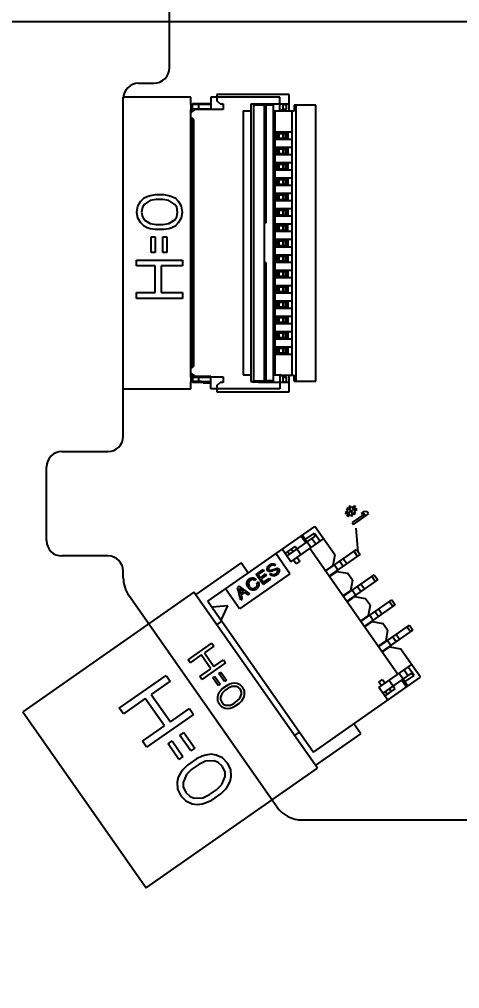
# Model space of a CAD drawing. Header units: millimetres. Extents: x 0 to 594, y 0 to 420.
# Drawn here: x 136.5 to 150.83, y 193.61 to 225.19 of the extents above; entities that cross this region are included whole.
import ezdxf

# ---------------------------------------------------------------- set-up
doc = ezdxf.new("R2010")
doc.units = ezdxf.units.MM
doc.header["$LTSCALE"] = 32.67
doc.layers.get('0').update_dxf_attribs({"linetype": 'CONTINUOUS'})
doc.styles.get("Standard").update_dxf_attribs({"font": 'txt', "width": 0.8})
doc.dimstyles.new('DIMSTYLE_1', dxfattribs={"dimtxt": 2.5, "dimasz": 3, "dimexe": 1.5, "dimexo": 1.2, "dimtad": 1, "dimdsep": 46, "dimtxsty": 'STANDARD', "dimblk": '_FILLED', "dimblk1": '_FILLED', "dimblk2": '_FILLED', "dimcen": 0.09, "dimazin": 2, "dimtp": 0.01, "dimtm": 0.01, "dimtfac": 1, "dimtofl": 0, "dimtmove": 0, "dimatfit": 3, "dimldrblk": '_FILLED', "dimfxl": 1, "dimtolj": 1, "dimarcsym": 0})

# ---------------------------------------------------------------- blocks, each defined once
blk = doc.blocks.new('_FILLED')
at = {"color": 0, "linetype": 'BYBLOCK'}
blk.add_solid([(0, 0), (-1, 0.167), (-1, -0.167)], dxfattribs=at)
blk = doc.blocks.new('*D5')
at = {"color": 7, "linetype": 'CONTINUOUS'}
for p, q in [((255.285, 223.809), (255.285, 182.196)), ((120.285, 192.909), (120.285, 182.196)), ((120.285, 183.696), (187.785, 183.696)), ((255.285, 183.696), (187.785, 183.696))]:
    blk.add_line(p, q, dxfattribs=at)
at = {"color": 7, "linetype": 'CONTINUOUS', "xscale": 3, "yscale": 3, "zscale": 3, "rotation": 180}
blk.add_blockref('_FILLED', (120.285, 183.696), dxfattribs=at)
at = {"color": 7, "linetype": 'CONTINUOUS', "xscale": 3, "yscale": 3, "zscale": 3}
blk.add_blockref('_FILLED', (255.285, 183.696), dxfattribs=at)
at = {"color": 7, "linetype": 'CONTINUOUS', "insert": (186.968, 186.821), "char_height": 2.5, "width": 6, "attachment_point": 2, "line_spacing_factor": 0.9}
blk.add_mtext('135', dxfattribs=at)
blk = doc.blocks.new('*D6')
at = {"color": 7, "linetype": 'CONTINUOUS'}
for p, q in [((255.285, 223.809), (255.285, 175.774)), ((119.285, 219.309), (119.285, 175.774)), ((119.285, 177.274), (187.285, 177.274)), ((255.285, 177.274), (187.285, 177.274))]:
    blk.add_line(p, q, dxfattribs=at)
at = {"color": 7, "linetype": 'CONTINUOUS', "xscale": 3, "yscale": 3, "zscale": 3, "rotation": 180}
blk.add_blockref('_FILLED', (119.285, 177.274), dxfattribs=at)
at = {"color": 7, "linetype": 'CONTINUOUS', "xscale": 3, "yscale": 3, "zscale": 3}
blk.add_blockref('_FILLED', (255.285, 177.274), dxfattribs=at)
at = {"color": 7, "linetype": 'CONTINUOUS', "insert": (187.301, 180.399), "char_height": 2.5, "width": 6, "attachment_point": 2, "line_spacing_factor": 0.9}
blk.add_mtext('136', dxfattribs=at)
blk = doc.blocks.new('*D8')
at = {"color": 7, "linetype": 'CONTINUOUS'}
for p, q in [((95.308, 225.109), (95.308, 230.109)), ((95.308, 230.109), (95.308, 222.809)), ((253.985, 225.109), (93.808, 225.109)), ((95.308, 209.895), (95.308, 222.809)), ((118.085, 220.509), (93.808, 220.509)), ((95.308, 220.509), (95.308, 209.895))]:
    blk.add_line(p, q, dxfattribs=at)
at = {"color": 7, "linetype": 'CONTINUOUS', "xscale": 3, "yscale": 3, "zscale": 3}
for p, rotation in [((95.308, 225.109), 270), ((95.308, 220.509), 90)]:
    blk.add_blockref('_FILLED', p, dxfattribs=dict(at, rotation=rotation))
at = {"color": 7, "linetype": 'CONTINUOUS', "insert": (92.183, 215.895), "char_height": 2.5, "width": 6, "attachment_point": 3, "rotation": 90, "line_spacing_factor": 0.9}
blk.add_mtext('4.6', dxfattribs=at)
blk = doc.blocks.new('*D9')
at = {"color": 7, "linetype": 'CONTINUOUS'}
for p, q in [((253.985, 225.109), (90.133, 225.109)), ((91.633, 225.109), (91.633, 209.609)), ((91.633, 194.109), (91.633, 209.609)), ((119.085, 194.109), (90.133, 194.109))]:
    blk.add_line(p, q, dxfattribs=at)
at = {"color": 7, "linetype": 'CONTINUOUS', "xscale": 3, "yscale": 3, "zscale": 3}
for p, rotation in [((91.633, 225.109), 90), ((91.633, 194.109), 270)]:
    blk.add_blockref('_FILLED', p, dxfattribs=dict(at, rotation=rotation))
at = {"color": 7, "linetype": 'CONTINUOUS', "insert": (88.508, 206.701), "char_height": 2.5, "width": 4, "attachment_point": 2, "rotation": 90, "line_spacing_factor": 0.9}
blk.add_mtext('31', dxfattribs=at)

msp = doc.modelspace()

# ---------------------------------------------------------------- linework, layer by layer
at = {"color": 7, "linetype": 'CONTINUOUS'}
for p, q in [((141.385, 223.609), (141.385, 225.459)), ((140.385, 223.109), (140.885, 223.109)), ((139.885, 213.159), (139.885, 222.659)), ((142.085, 222.659), (139.885, 222.659)), ((142.085, 222.419), (142.085, 222.659)), ((142.735, 222.659), (142.735, 222.264)), ((144.985, 222.659), (142.735, 222.659)), ((142.935, 222.739), (142.935, 222.534)), ((145.285, 222.739), (142.935, 222.739)), ((144.985, 222.209), (144.985, 222.659)), ((145.285, 222.204), (145.285, 222.739)), ((142.085, 222.419), (142.085, 222.269)), ((142.135, 222.419), (142.085, 222.419)), ((142.135, 222.279), (142.135, 222.444)), ((142.135, 222.444), (142.735, 222.444)), ((142.135, 222.429), (142.735, 222.429)), ((142.235, 222.429), (142.235, 222.444)), ((142.235, 222.424), (142.735, 222.424)), ((142.25, 222.279), (142.259, 222.284)), ((142.486, 222.449), (142.486, 222.444)), ((142.486, 222.449), (142.735, 222.449)), ((143.035, 222.434), (142.935, 222.534)), ((143.035, 222.434), (143.135, 222.434)), ((143.135, 222.434), (143.135, 222.254)), ((144.036, 222.429), (144.036, 213.389)), ((144.466, 222.429), (144.036, 222.429)), ((144.085, 222.429), (144.085, 222.439)), ((144.085, 222.439), (144.76, 222.439)), ((144.135, 213.409), (144.135, 222.409)), ((144.135, 222.409), (144.485, 222.409)), ((144.399, 222.429), (144.399, 222.409)), ((144.485, 213.409), (144.485, 222.409)), ((144.535, 218.559), (144.535, 222.439)), ((144.716, 222.429), (144.535, 222.429)), ((144.535, 222.409), (144.76, 222.409)), ((144.685, 222.439), (144.685, 222.429)), ((144.716, 222.409), (144.716, 222.429)), ((144.76, 222.439), (144.76, 213.379)), ((144.76, 222.434), (145.285, 222.434)), ((145.085, 222.259), (145.085, 222.434)), ((145.135, 222.424), (145.085, 222.424)), ((145.085, 222.419), (145.195, 222.419)), ((145.135, 222.419), (145.135, 222.434)), ((145.195, 222.269), (145.195, 222.419)), ((145.448, 222.394), (145.448, 222.204)), ((146.147, 222.394), (145.448, 222.394)), ((145.497, 222.394), (145.497, 213.404)), ((146.147, 213.404), (146.147, 222.394)), ((142.085, 222.179), (142.185, 222.279)), ((142.175, 222.269), (142.085, 222.269)), ((142.085, 222.164), (142.235, 222.264)), ((142.085, 222.154), (142.085, 222.254)), ((142.085, 222.154), (142.185, 222.254)), ((142.085, 222.184), (142.097, 222.191)), ((142.085, 213.644), (142.085, 222.154)), ((142.185, 221.924), (142.085, 222.004)), ((142.135, 222.279), (142.735, 222.279)), ((143.135, 222.254), (142.185, 222.254)), ((142.735, 222.264), (142.235, 222.264)), ((143.785, 222.209), (143.785, 213.609)), ((143.785, 222.209), (144.036, 222.209)), ((144.76, 222.209), (144.985, 222.209)), ((145.448, 222.204), (144.76, 222.204)), ((144.949, 222.209), (144.949, 222.204)), ((144.985, 222.209), (145.085, 222.259)), ((145.085, 222.269), (145.195, 222.269)), ((145.135, 222.204), (145.135, 222.269)), ((145.378, 213.594), (145.378, 222.204)), ((142.135, 221.929), (142.085, 221.964)), ((142.135, 221.929), (142.135, 213.869)), ((142.185, 213.894), (142.185, 221.924)), ((142.085, 221.504), (142.135, 221.504)), ((144.76, 221.524), (145.378, 221.524)), ((144.898, 221.484), (144.76, 221.484)), ((144.906, 221.474), (144.83, 221.474)), ((144.906, 221.474), (144.906, 221.324)), ((144.948, 221.524), (144.948, 221.274)), ((145.238, 221.484), (144.949, 221.484)), ((144.949, 221.474), (145.238, 221.474)), ((145.095, 221.524), (145.035, 221.494)), ((145.035, 221.494), (145.035, 221.484)), ((145.225, 221.524), (145.185, 221.484)), ((145.238, 221.524), (145.238, 221.274)), ((142.135, 221.314), (142.085, 221.314)), ((144.76, 221.334), (144.83, 221.334)), ((144.76, 221.324), (144.906, 221.324)), ((145.378, 221.274), (144.76, 221.274)), ((144.76, 221.024), (145.378, 221.024)), ((144.948, 221.024), (144.948, 220.774)), ((144.949, 221.324), (145.238, 221.324)), ((145.035, 221.324), (145.135, 221.274)), ((145.095, 221.024), (145.035, 220.994)), ((145.185, 221.314), (145.055, 221.314)), ((145.135, 221.324), (145.135, 221.314)), ((145.185, 221.314), (145.225, 221.274)), ((145.225, 221.024), (145.185, 220.984)), ((145.238, 221.024), (145.238, 220.774)), ((142.085, 221.004), (142.135, 221.004)), ((142.135, 220.814), (142.085, 220.814)), ((144.898, 220.984), (144.76, 220.984)), ((144.76, 220.834), (144.83, 220.834)), ((144.76, 220.824), (144.906, 220.824)), ((145.378, 220.774), (144.76, 220.774)), ((144.906, 220.974), (144.83, 220.974)), ((144.906, 220.974), (144.906, 220.824)), ((145.238, 220.984), (144.948, 220.984)), ((144.949, 220.974), (145.238, 220.974)), ((144.949, 220.824), (145.238, 220.824)), ((145.035, 220.994), (145.035, 220.984)), ((145.035, 220.824), (145.135, 220.774)), ((145.185, 220.814), (145.055, 220.814)), ((145.135, 220.824), (145.135, 220.814)), ((145.185, 220.814), (145.225, 220.774)), ((142.085, 220.504), (142.135, 220.504)), ((144.76, 220.524), (145.378, 220.524)), ((144.898, 220.484), (144.76, 220.484)), ((144.906, 220.474), (144.83, 220.474)), ((144.906, 220.474), (144.906, 220.324)), ((144.948, 220.524), (144.948, 220.274)), ((145.238, 220.484), (144.948, 220.484)), ((144.949, 220.474), (145.238, 220.474)), ((145.095, 220.524), (145.035, 220.494)), ((145.035, 220.494), (145.035, 220.484)), ((145.225, 220.524), (145.185, 220.484)), ((145.238, 220.524), (145.238, 220.274)), ((142.135, 220.314), (142.085, 220.314)), ((144.76, 220.334), (144.83, 220.334)), ((144.76, 220.324), (144.906, 220.324)), ((145.378, 220.274), (144.76, 220.274)), ((144.949, 220.324), (145.238, 220.324)), ((145.035, 220.324), (145.135, 220.274)), ((145.185, 220.314), (145.055, 220.314)), ((145.135, 220.324), (145.135, 220.314)), ((145.185, 220.314), (145.225, 220.274)), ((142.085, 220.004), (142.135, 220.004)), ((142.135, 219.814), (142.085, 219.814)), ((144.76, 220.024), (145.378, 220.024)), ((144.898, 219.984), (144.76, 219.984)), ((144.76, 219.834), (144.83, 219.834)), ((144.76, 219.824), (144.906, 219.824)), ((145.378, 219.774), (144.76, 219.774)), ((144.906, 219.974), (144.83, 219.974)), ((144.906, 219.974), (144.906, 219.824)), ((144.948, 220.024), (144.948, 219.774)), ((145.238, 219.984), (144.948, 219.984)), ((144.949, 219.974), (145.238, 219.974)), ((144.949, 219.824), (145.238, 219.824)), ((145.095, 220.024), (145.035, 219.994)), ((145.035, 219.994), (145.035, 219.984)), ((145.035, 219.824), (145.135, 219.774)), ((145.185, 219.814), (145.055, 219.814)), ((145.135, 219.824), (145.135, 219.814)), ((145.225, 220.024), (145.185, 219.984)), ((145.185, 219.814), (145.225, 219.774)), ((145.238, 220.024), (145.238, 219.774)), ((140.762, 219.443), (140.666, 219.412)), ((140.921, 219.475), (140.762, 219.443)), ((141.208, 219.475), (140.921, 219.475)), ((141.368, 219.443), (141.208, 219.475)), ((141.464, 219.412), (141.368, 219.443)), ((142.085, 219.504), (142.135, 219.504)), ((144.76, 219.524), (145.378, 219.524)), ((144.898, 219.484), (144.76, 219.484)), ((144.906, 219.474), (144.83, 219.474)), ((144.906, 219.474), (144.906, 219.324)), ((144.948, 219.524), (144.948, 219.274)), ((145.238, 219.484), (144.948, 219.484)), ((144.949, 219.474), (145.238, 219.474)), ((145.095, 219.524), (145.035, 219.494)), ((145.035, 219.494), (145.035, 219.484)), ((145.225, 219.524), (145.185, 219.484)), ((145.238, 219.524), (145.238, 219.274)), ((140.442, 219.256), (140.347, 219.1)), ((140.538, 219.35), (140.442, 219.256)), ((140.57, 219.162), (140.506, 219.068)), ((140.666, 219.412), (140.538, 219.35)), ((140.762, 219.287), (140.57, 219.162)), ((140.953, 219.318), (140.762, 219.287)), ((141.176, 219.318), (140.953, 219.318)), ((141.368, 219.287), (141.176, 219.318)), ((141.559, 219.162), (141.368, 219.287)), ((141.591, 219.35), (141.464, 219.412)), ((141.623, 219.068), (141.559, 219.162)), ((141.687, 219.256), (141.591, 219.35)), ((141.783, 219.1), (141.687, 219.256)), ((142.135, 219.314), (142.085, 219.314)), ((144.76, 219.334), (144.83, 219.334)), ((144.76, 219.324), (144.906, 219.324)), ((145.378, 219.274), (144.76, 219.274)), ((144.949, 219.324), (145.238, 219.324)), ((145.035, 219.324), (145.135, 219.274)), ((145.185, 219.314), (145.055, 219.314)), ((145.135, 219.324), (145.135, 219.314)), ((145.185, 219.314), (145.225, 219.274)), ((140.347, 219.1), (140.315, 218.912)), ((140.315, 218.912), (140.347, 218.725)), ((140.506, 219.068), (140.474, 218.912)), ((140.474, 218.912), (140.506, 218.756)), ((141.655, 218.912), (141.623, 219.068)), ((141.623, 218.756), (141.655, 218.912)), ((141.815, 218.912), (141.783, 219.1)), ((141.783, 218.725), (141.815, 218.912)), ((142.085, 219.004), (142.135, 219.004)), ((142.135, 218.814), (142.085, 218.814)), ((144.76, 219.024), (145.378, 219.024)), ((144.898, 218.984), (144.76, 218.984)), ((144.76, 218.834), (144.83, 218.834)), ((144.76, 218.824), (144.906, 218.824)), ((144.906, 218.974), (144.83, 218.974)), ((144.906, 218.974), (144.906, 218.824)), ((144.948, 219.024), (144.948, 218.774)), ((145.238, 218.984), (144.948, 218.984)), ((144.949, 218.974), (145.238, 218.974)), ((144.949, 218.824), (145.238, 218.824)), ((145.095, 219.024), (145.035, 218.994)), ((145.035, 218.994), (145.035, 218.984)), ((145.035, 218.824), (145.135, 218.774)), ((145.185, 218.814), (145.055, 218.814)), ((145.135, 218.824), (145.135, 218.814)), ((145.225, 219.024), (145.185, 218.984)), ((145.185, 218.814), (145.225, 218.774)), ((145.238, 219.024), (145.238, 218.774)), ((140.347, 218.725), (140.442, 218.568)), ((140.442, 218.568), (140.538, 218.475)), ((140.506, 218.756), (140.57, 218.662)), ((140.57, 218.662), (140.762, 218.537)), ((140.762, 218.537), (140.953, 218.506)), ((140.953, 218.506), (141.176, 218.506)), ((141.176, 218.506), (141.368, 218.537)), ((141.368, 218.537), (141.559, 218.662)), ((141.559, 218.662), (141.623, 218.756)), ((141.591, 218.475), (141.687, 218.568)), ((141.687, 218.568), (141.783, 218.725)), ((142.085, 218.504), (142.135, 218.504)), ((144.535, 218.559), (144.485, 218.559)), ((145.378, 218.774), (144.76, 218.774)), ((144.76, 218.524), (145.378, 218.524)), ((144.948, 218.524), (144.948, 218.274)), ((145.095, 218.524), (145.035, 218.494)), ((145.035, 218.494), (145.035, 218.484)), ((145.225, 218.524), (145.185, 218.484)), ((145.238, 218.274), (145.238, 218.524)), ((140.538, 218.475), (140.666, 218.412)), ((140.666, 218.412), (140.762, 218.381)), ((140.762, 218.381), (140.921, 218.35)), ((140.921, 218.35), (141.208, 218.35)), ((141.208, 218.35), (141.368, 218.381)), ((141.368, 218.381), (141.464, 218.412)), ((141.464, 218.412), (141.591, 218.475)), ((142.135, 218.314), (142.085, 218.314)), ((144.898, 218.484), (144.76, 218.484)), ((144.76, 218.334), (144.83, 218.334)), ((144.76, 218.324), (144.906, 218.324)), ((145.378, 218.274), (144.76, 218.274)), ((144.906, 218.474), (144.83, 218.474)), ((144.906, 218.324), (144.906, 218.474)), ((145.238, 218.484), (144.949, 218.484)), ((144.949, 218.474), (145.238, 218.474)), ((144.949, 218.324), (145.238, 218.324)), ((145.035, 218.324), (145.135, 218.274)), ((145.185, 218.314), (145.055, 218.314)), ((145.135, 218.324), (145.135, 218.314)), ((145.185, 218.314), (145.225, 218.274)), ((140.793, 217.6), (140.793, 218.1)), ((140.793, 218.1), (140.921, 218.1)), ((140.921, 218.1), (140.921, 217.6)), ((141.176, 217.6), (141.176, 218.1)), ((141.176, 218.1), (141.304, 218.1)), ((141.304, 218.1), (141.304, 217.6)), ((142.085, 218.004), (142.135, 218.004)), ((144.76, 218.024), (145.378, 218.024)), ((144.898, 217.984), (144.76, 217.984)), ((144.906, 217.974), (144.83, 217.974)), ((144.906, 217.974), (144.906, 217.824)), ((144.948, 218.024), (144.948, 217.774)), ((145.238, 217.984), (144.949, 217.984)), ((144.949, 217.974), (145.238, 217.974)), ((145.095, 218.024), (145.035, 217.994)), ((145.035, 217.994), (145.035, 217.984)), ((145.225, 218.024), (145.185, 217.984)), ((145.238, 218.024), (145.238, 217.774)), ((140.921, 217.6), (140.793, 217.6)), ((141.304, 217.6), (141.176, 217.6)), ((142.135, 217.814), (142.085, 217.814)), ((144.76, 217.834), (144.83, 217.834)), ((144.76, 217.824), (144.906, 217.824)), ((145.378, 217.774), (144.76, 217.774)), ((144.949, 217.824), (145.238, 217.824)), ((145.035, 217.824), (145.135, 217.774)), ((145.185, 217.814), (145.055, 217.814)), ((145.135, 217.824), (145.135, 217.814)), ((145.185, 217.814), (145.225, 217.774)), ((140.315, 217.162), (140.315, 217.35)), ((140.315, 217.35), (141.815, 217.35)), ((141.815, 217.35), (141.815, 217.162)), ((142.085, 217.504), (142.135, 217.504)), ((142.135, 217.314), (142.085, 217.314)), ((144.535, 217.259), (144.485, 217.259)), ((144.535, 213.379), (144.535, 217.259)), ((144.76, 217.524), (145.378, 217.524)), ((144.898, 217.484), (144.76, 217.484)), ((144.76, 217.334), (144.83, 217.334)), ((144.76, 217.324), (144.906, 217.324)), ((145.378, 217.274), (144.76, 217.274)), ((144.906, 217.474), (144.83, 217.474)), ((144.906, 217.474), (144.906, 217.324)), ((144.948, 217.524), (144.948, 217.274)), ((145.238, 217.484), (144.948, 217.484)), ((144.949, 217.474), (145.238, 217.474)), ((144.949, 217.324), (145.238, 217.324)), ((145.095, 217.524), (145.035, 217.494)), ((145.035, 217.494), (145.035, 217.484)), ((145.035, 217.324), (145.135, 217.274)), ((145.185, 217.314), (145.055, 217.314)), ((145.135, 217.324), (145.135, 217.314)), ((145.225, 217.524), (145.185, 217.484)), ((145.185, 217.314), (145.225, 217.274)), ((145.238, 217.524), (145.238, 217.274)), ((140.921, 217.162), (140.315, 217.162)), ((140.921, 216.287), (140.921, 217.162)), ((141.113, 217.162), (141.113, 216.287)), ((141.815, 217.162), (141.113, 217.162)), ((142.085, 217.004), (142.135, 217.004)), ((144.76, 217.024), (145.378, 217.024)), ((144.898, 216.984), (144.76, 216.984)), ((144.906, 216.974), (144.83, 216.974)), ((144.906, 216.974), (144.906, 216.824)), ((144.948, 217.024), (144.948, 216.774)), ((145.238, 216.984), (144.948, 216.984)), ((144.949, 216.974), (145.238, 216.974)), ((145.095, 217.024), (145.035, 216.994)), ((145.035, 216.994), (145.035, 216.984)), ((145.225, 217.024), (145.185, 216.984)), ((145.238, 217.024), (145.238, 216.774)), ((142.135, 216.814), (142.085, 216.814)), ((144.76, 216.834), (144.83, 216.834)), ((144.76, 216.824), (144.906, 216.824)), ((145.378, 216.774), (144.76, 216.774)), ((144.949, 216.824), (145.238, 216.824)), ((145.035, 216.824), (145.135, 216.774)), ((145.185, 216.814), (145.055, 216.814)), ((145.135, 216.824), (145.135, 216.814)), ((145.185, 216.814), (145.225, 216.774)), ((140.315, 216.1), (140.315, 216.287)), ((140.315, 216.287), (140.921, 216.287)), ((141.113, 216.287), (141.815, 216.287)), ((141.815, 216.287), (141.815, 216.1)), ((142.085, 216.504), (142.135, 216.504)), ((142.135, 216.314), (142.085, 216.314)), ((144.76, 216.524), (145.378, 216.524)), ((144.898, 216.484), (144.76, 216.484)), ((144.76, 216.334), (144.83, 216.334)), ((144.76, 216.324), (144.906, 216.324)), ((144.906, 216.474), (144.83, 216.474)), ((144.906, 216.474), (144.906, 216.324)), ((144.948, 216.524), (144.948, 216.274)), ((145.238, 216.484), (144.949, 216.484)), ((144.949, 216.474), (145.238, 216.474)), ((144.949, 216.324), (145.238, 216.324)), ((145.095, 216.524), (145.035, 216.494)), ((145.035, 216.494), (145.035, 216.484)), ((145.035, 216.324), (145.135, 216.274)), ((145.185, 216.314), (145.055, 216.314)), ((145.135, 216.324), (145.135, 216.314)), ((145.225, 216.524), (145.185, 216.484)), ((145.185, 216.314), (145.225, 216.274)), ((145.238, 216.524), (145.238, 216.274)), ((141.815, 216.1), (140.315, 216.1)), ((142.085, 216.004), (142.135, 216.004)), ((145.378, 216.274), (144.76, 216.274)), ((144.76, 216.024), (145.378, 216.024)), ((144.898, 215.984), (144.76, 215.984)), ((144.906, 215.974), (144.83, 215.974)), ((144.906, 215.974), (144.906, 215.824)), ((144.948, 216.024), (144.948, 215.774)), ((145.238, 215.984), (144.949, 215.984)), ((144.949, 215.974), (145.238, 215.974)), ((145.095, 216.024), (145.035, 215.994)), ((145.035, 215.994), (145.035, 215.984)), ((145.225, 216.024), (145.185, 215.984)), ((145.238, 216.024), (145.238, 215.774)), ((142.135, 215.814), (142.085, 215.814)), ((144.76, 215.834), (144.83, 215.834)), ((144.76, 215.824), (144.906, 215.824)), ((145.378, 215.774), (144.76, 215.774)), ((144.949, 215.824), (145.238, 215.824)), ((145.035, 215.824), (145.135, 215.774)), ((145.185, 215.814), (145.055, 215.814)), ((145.135, 215.824), (145.135, 215.814)), ((145.185, 215.814), (145.225, 215.774)), ((142.085, 215.504), (142.135, 215.504)), ((144.76, 215.524), (145.378, 215.524)), ((144.898, 215.484), (144.76, 215.484)), ((144.906, 215.474), (144.83, 215.474)), ((144.906, 215.474), (144.906, 215.324)), ((144.948, 215.524), (144.948, 215.274)), ((145.238, 215.484), (144.949, 215.484)), ((144.949, 215.474), (145.238, 215.474)), ((145.095, 215.524), (145.035, 215.494)), ((145.035, 215.494), (145.035, 215.484)), ((145.225, 215.524), (145.185, 215.484)), ((145.238, 215.524), (145.238, 215.274)), ((142.135, 215.314), (142.085, 215.314)), ((144.76, 215.334), (144.83, 215.334)), ((144.76, 215.324), (144.906, 215.324)), ((145.378, 215.274), (144.76, 215.274)), ((144.76, 215.024), (145.378, 215.024)), ((144.948, 215.024), (144.948, 214.774)), ((144.949, 215.324), (145.238, 215.324)), ((145.035, 215.324), (145.135, 215.274)), ((145.095, 215.024), (145.035, 214.994)), ((145.185, 215.314), (145.055, 215.314)), ((145.135, 215.324), (145.135, 215.314)), ((145.185, 215.314), (145.225, 215.274)), ((145.225, 215.024), (145.185, 214.984)), ((145.238, 215.024), (145.238, 214.774)), ((142.085, 215.004), (142.135, 215.004)), ((142.135, 214.814), (142.085, 214.814)), ((144.898, 214.984), (144.76, 214.984)), ((144.76, 214.834), (144.83, 214.834)), ((144.76, 214.824), (144.906, 214.824)), ((145.378, 214.774), (144.76, 214.774)), ((144.906, 214.974), (144.83, 214.974)), ((144.906, 214.974), (144.906, 214.824)), ((145.238, 214.984), (144.949, 214.984)), ((144.949, 214.974), (145.238, 214.974)), ((144.949, 214.824), (145.238, 214.824)), ((145.035, 214.994), (145.035, 214.984)), ((145.035, 214.824), (145.135, 214.774)), ((145.185, 214.814), (145.055, 214.814)), ((145.135, 214.824), (145.135, 214.814)), ((145.185, 214.814), (145.225, 214.774)), ((142.085, 214.504), (142.135, 214.504)), ((144.76, 214.524), (145.378, 214.524)), ((144.898, 214.484), (144.76, 214.484)), ((144.906, 214.474), (144.83, 214.474)), ((144.906, 214.474), (144.906, 214.324)), ((144.948, 214.524), (144.948, 214.274)), ((145.238, 214.484), (144.949, 214.484)), ((144.949, 214.474), (145.238, 214.474)), ((145.095, 214.524), (145.035, 214.494)), ((145.035, 214.494), (145.035, 214.484)), ((145.225, 214.524), (145.185, 214.484)), ((145.238, 214.524), (145.238, 214.274)), ((142.135, 214.314), (142.085, 214.314)), ((144.76, 214.334), (144.83, 214.334)), ((144.76, 214.324), (144.906, 214.324)), ((145.378, 214.274), (144.76, 214.274)), ((144.949, 214.324), (145.238, 214.324)), ((145.035, 214.324), (145.135, 214.274)), ((145.185, 214.314), (145.055, 214.314)), ((145.135, 214.324), (145.135, 214.314)), ((145.185, 214.314), (145.225, 214.274)), ((142.085, 213.814), (142.185, 213.894)), ((142.085, 213.834), (142.135, 213.869)), ((142.235, 213.554), (142.085, 213.654)), ((142.085, 213.529), (142.085, 213.644)), ((142.185, 213.544), (142.085, 213.644)), ((142.185, 213.539), (142.085, 213.639)), ((142.097, 213.627), (142.085, 213.634)), ((142.085, 213.529), (142.085, 213.379)), ((142.135, 213.529), (142.085, 213.529)), ((142.135, 213.539), (142.135, 213.389)), ((142.135, 213.539), (142.735, 213.539)), ((142.17, 213.544), (142.165, 213.539)), ((142.18, 213.544), (142.17, 213.544)), ((142.185, 213.545), (143.135, 213.545)), ((142.735, 213.554), (142.235, 213.554)), ((142.259, 213.534), (142.25, 213.539)), ((142.735, 213.159), (142.735, 213.554)), ((143.135, 213.544), (143.135, 213.364)), ((143.785, 213.609), (144.036, 213.609)), ((144.76, 213.609), (144.985, 213.609)), ((144.985, 213.609), (144.985, 213.159)), ((145.085, 213.559), (144.985, 213.609)), ((145.015, 213.594), (145.448, 213.594)), ((145.085, 213.364), (145.085, 213.559)), ((145.135, 213.544), (145.085, 213.544)), ((145.085, 213.529), (145.195, 213.529)), ((145.135, 213.594), (145.135, 213.529)), ((145.195, 213.379), (145.195, 213.529)), ((145.285, 213.059), (145.285, 213.594)), ((145.448, 213.404), (145.448, 213.594)), ((139.885, 211.609), (139.885, 213.159)), ((139.885, 213.159), (142.085, 213.159)), ((142.085, 213.159), (142.085, 213.379)), ((142.294, 213.379), (142.085, 213.379)), ((142.426, 213.389), (142.135, 213.389)), ((142.135, 213.374), (142.135, 213.379)), ((142.135, 213.374), (142.735, 213.374)), ((142.235, 213.394), (142.735, 213.394)), ((142.235, 213.374), (142.235, 213.379)), ((142.36, 213.379), (142.735, 213.379)), ((142.486, 213.349), (142.486, 213.374)), ((142.486, 213.349), (142.735, 213.349)), ((144.985, 213.159), (142.735, 213.159)), ((142.935, 213.264), (143.035, 213.364)), ((142.935, 213.264), (142.935, 213.059)), ((143.135, 213.364), (143.035, 213.364)), ((144.036, 213.389), (144.399, 213.389)), ((144.085, 213.379), (144.085, 213.389)), ((144.085, 213.379), (144.76, 213.379)), ((144.135, 213.409), (144.485, 213.409)), ((144.285, 213.364), (144.285, 213.379)), ((145.285, 213.364), (144.285, 213.364)), ((144.399, 213.409), (144.399, 213.389)), ((144.76, 213.409), (144.535, 213.409)), ((144.535, 213.389), (144.716, 213.389)), ((144.685, 213.389), (144.685, 213.379)), ((144.716, 213.389), (144.716, 213.409)), ((145.085, 213.379), (145.195, 213.379)), ((145.135, 213.379), (145.135, 213.364)), ((145.448, 213.404), (146.147, 213.404)), ((142.935, 213.059), (145.285, 213.059)), ((137.885, 211.109), (139.385, 211.109)), ((137.385, 208.209), (137.385, 210.609)), ((142.636, 206.236), (146.118, 208.674)), ((145.805, 208.248), (146.103, 208.456)), ((146.103, 208.456), (146.292, 208.186)), ((146.122, 208.348), (146.103, 208.456)), ((146.769, 207.744), (146.118, 208.674)), ((145.207, 207.707), (146.122, 208.348)), ((145.339, 207.519), (146.404, 208.265)), ((145.822, 208.137), (145.667, 208.359)), ((145.995, 207.978), (145.708, 208.387)), ((146.027, 208.281), (146.159, 208.092)), ((145.307, 207.13), (144.848, 207.785)), ((145.339, 207.519), (145.053, 207.928)), ((145.15, 207.789), (145.478, 208.019)), ((145.289, 207.765), (145.232, 207.847)), ((145.355, 207.933), (145.412, 207.851)), ((145.667, 207.748), (145.478, 208.019)), ((148.822, 203.853), (145.954, 207.949)), ((146.47, 207.212), (147.478, 207.917)), ((147.478, 207.917), (147.592, 207.754)), ((139.385, 207.709), (137.885, 207.709)), ((144.683, 207.438), (144.717, 207.45)), ((144.717, 207.45), (144.743, 207.457)), ((144.743, 207.457), (144.782, 207.453)), ((144.782, 207.453), (144.809, 207.441)), ((145.507, 207.453), (145.421, 207.576)), ((145.63, 207.539), (145.507, 207.453)), ((145.544, 207.662), (145.63, 207.539)), ((146.585, 207.048), (147.592, 207.754)), ((146.769, 207.744), (146.707, 207.396)), ((147.043, 207.369), (146.929, 207.533)), ((147.158, 207.45), (147.043, 207.613)), ((139.885, 206.993), (139.885, 207.209)), ((145.307, 207.13), (143.668, 205.983)), ((144.205, 207.11), (144.438, 207.273)), ((144.467, 207.232), (144.278, 207.101)), ((144.438, 207.273), (144.467, 207.232)), ((144.567, 207.272), (144.569, 207.304)), ((144.568, 207.254), (144.567, 207.272)), ((144.572, 207.239), (144.568, 207.254)), ((144.569, 207.304), (144.58, 207.342)), ((144.578, 207.231), (144.572, 207.239)), ((144.596, 207.213), (144.578, 207.231)), ((144.58, 207.342), (144.59, 207.361)), ((144.59, 207.361), (144.609, 207.387)), ((144.623, 207.201), (144.596, 207.213)), ((144.609, 207.387), (144.631, 207.408)), ((144.616, 207.307), (144.611, 207.279)), ((144.611, 207.279), (144.619, 207.259)), ((144.623, 207.323), (144.616, 207.307)), ((144.619, 207.259), (144.625, 207.251)), ((144.642, 207.349), (144.623, 207.323)), ((144.677, 207.203), (144.623, 207.201)), ((144.625, 207.251), (144.644, 207.241)), ((144.631, 207.408), (144.655, 207.425)), ((144.663, 207.37), (144.642, 207.349)), ((144.644, 207.241), (144.684, 207.244)), ((144.651, 207.117), (144.692, 207.146)), ((144.655, 207.425), (144.683, 207.438)), ((144.684, 207.384), (144.663, 207.37)), ((144.729, 207.215), (144.677, 207.203)), ((144.711, 207.398), (144.684, 207.384)), ((144.684, 207.244), (144.803, 207.284)), ((144.692, 207.146), (144.716, 207.12)), ((144.742, 207.407), (144.711, 207.398)), ((144.783, 207.234), (144.729, 207.215)), ((144.774, 207.405), (144.742, 207.407)), ((144.796, 207.39), (144.774, 207.405)), ((144.856, 207.261), (144.783, 207.234)), ((144.837, 207.418), (144.796, 207.39)), ((144.803, 207.284), (144.863, 207.303)), ((144.809, 207.441), (144.837, 207.418)), ((144.836, 207.124), (144.856, 207.139)), ((144.882, 207.267), (144.856, 207.261)), ((144.856, 207.139), (144.886, 207.166)), ((144.863, 207.303), (144.89, 207.309)), ((144.896, 207.264), (144.882, 207.267)), ((144.886, 207.166), (144.905, 207.191)), ((144.89, 207.309), (144.908, 207.309)), ((144.912, 207.251), (144.896, 207.264)), ((144.905, 207.191), (144.915, 207.211)), ((144.932, 207.143), (144.905, 207.112)), ((144.908, 207.309), (144.924, 207.303)), ((144.916, 207.236), (144.912, 207.251)), ((144.915, 207.211), (144.916, 207.236)), ((144.924, 207.303), (144.943, 207.285)), ((144.952, 207.176), (144.932, 207.143)), ((144.943, 207.285), (144.956, 207.257)), ((144.961, 207.206), (144.952, 207.176)), ((144.956, 207.257), (144.962, 207.231)), ((144.962, 207.231), (144.961, 207.206)), ((146.707, 207.396), (146.461, 207.224)), ((146.839, 207.208), (146.593, 207.036)), ((146.871, 207.249), (146.757, 207.413)), ((146.839, 207.208), (147.187, 207.146)), ((147.342, 206.925), (147.187, 207.146)), ((143.908, 206.81), (143.91, 206.842)), ((143.91, 206.842), (143.92, 206.88)), ((143.92, 206.88), (143.931, 206.9)), ((143.931, 206.9), (143.954, 206.928)), ((143.954, 206.928), (143.975, 206.949)), ((143.96, 206.841), (143.956, 206.82)), ((143.956, 206.82), (143.958, 206.791)), ((143.966, 206.858), (143.96, 206.841)), ((143.985, 206.883), (143.966, 206.858)), ((144, 206.967), (143.975, 206.949)), ((144.007, 206.904), (143.985, 206.883)), ((144, 206.967), (144.027, 206.98)), ((144.007, 206.904), (144.032, 206.921)), ((144.027, 206.98), (144.062, 206.992)), ((144.059, 206.935), (144.032, 206.921)), ((144.089, 206.944), (144.059, 206.935)), ((144.062, 206.992), (144.095, 206.996)), ((144.114, 206.943), (144.089, 206.944)), ((144.095, 206.996), (144.127, 206.994)), ((144.138, 206.935), (144.114, 206.943)), ((144.127, 206.994), (144.17, 206.976)), ((144.17, 206.915), (144.138, 206.935)), ((144.17, 206.976), (144.206, 206.952)), ((144.206, 206.952), (144.17, 206.915)), ((144.434, 206.782), (144.205, 207.11)), ((144.277, 206.867), (144.232, 206.836)), ((144.247, 206.797), (144.232, 206.836)), ((144.277, 206.867), (144.293, 206.818)), ((144.278, 207.101), (144.347, 207.002)), ((144.293, 206.818), (144.298, 206.785)), ((144.347, 207.002), (144.519, 207.123)), ((144.548, 207.082), (144.376, 206.961)), ((144.376, 206.961), (144.451, 206.855)), ((144.672, 206.949), (144.434, 206.782)), ((144.451, 206.855), (144.643, 206.99)), ((144.519, 207.123), (144.548, 207.082)), ((144.643, 206.99), (144.672, 206.949)), ((144.675, 207.092), (144.651, 207.117)), ((144.708, 207.071), (144.675, 207.092)), ((144.748, 207.057), (144.708, 207.071)), ((144.716, 207.12), (144.739, 207.105)), ((144.739, 207.105), (144.767, 207.101)), ((144.78, 207.055), (144.748, 207.057)), ((144.767, 207.101), (144.789, 207.104)), ((144.806, 207.061), (144.78, 207.055)), ((144.789, 207.104), (144.808, 207.111)), ((144.845, 207.076), (144.806, 207.061)), ((144.808, 207.111), (144.836, 207.124)), ((144.868, 207.086), (144.845, 207.076)), ((144.905, 207.112), (144.868, 207.086)), ((147.044, 206.393), (148.051, 207.098)), ((147.158, 206.229), (148.166, 206.934)), ((147.342, 206.925), (147.281, 206.577)), ((148.051, 207.098), (148.166, 206.934)), ((142.185, 206.531), (136.615, 202.631)), ((146.201, 200.797), (142.185, 206.531)), ((143.668, 205.983), (143.21, 206.638)), ((143.648, 206.72), (143.599, 206.685)), ((143.709, 206.275), (143.599, 206.685)), ((143.648, 206.72), (143.996, 206.475)), ((143.663, 206.645), (143.706, 206.48)), ((143.808, 206.552), (143.663, 206.645)), ((143.706, 206.48), (143.808, 206.552)), ((143.722, 206.43), (143.845, 206.516)), ((143.951, 206.444), (143.845, 206.516)), ((143.909, 206.774), (143.908, 206.81)), ((143.922, 206.729), (143.909, 206.774)), ((143.938, 206.697), (143.922, 206.729)), ((143.938, 206.697), (143.955, 206.673)), ((143.98, 206.647), (143.955, 206.673)), ((143.958, 206.791), (143.967, 206.76)), ((143.967, 206.76), (143.983, 206.729)), ((144.018, 206.619), (143.98, 206.647)), ((144, 206.704), (143.983, 206.729)), ((144, 206.704), (144.025, 206.679)), ((144.051, 206.606), (144.018, 206.619)), ((144.025, 206.679), (144.05, 206.66)), ((144.05, 206.66), (144.077, 206.648)), ((144.082, 206.597), (144.051, 206.606)), ((144.077, 206.648), (144.097, 206.644)), ((144.121, 206.593), (144.082, 206.597)), ((144.097, 206.644), (144.116, 206.645)), ((144.116, 206.645), (144.146, 206.654)), ((144.143, 206.597), (144.121, 206.593)), ((144.177, 206.609), (144.143, 206.597)), ((144.146, 206.654), (144.173, 206.667)), ((144.198, 206.684), (144.173, 206.667)), ((144.205, 206.622), (144.177, 206.609)), ((144.198, 206.684), (144.22, 206.705)), ((144.205, 206.622), (144.229, 206.639)), ((144.22, 206.705), (144.238, 206.731)), ((144.251, 206.66), (144.229, 206.639)), ((144.238, 206.731), (144.245, 206.747)), ((144.245, 206.747), (144.249, 206.768)), ((144.249, 206.768), (144.247, 206.797)), ((144.274, 206.688), (144.251, 206.66)), ((144.285, 206.708), (144.274, 206.688)), ((144.295, 206.746), (144.285, 206.708)), ((144.298, 206.785), (144.295, 206.746)), ((147.035, 206.405), (147.281, 206.577)), ((147.445, 206.43), (147.33, 206.593)), ((147.617, 206.55), (147.502, 206.714)), ((147.732, 206.63), (147.617, 206.794)), ((144.887, 199.535), (140.066, 206.42)), ((142.636, 206.236), (146.078, 201.322)), ((143.709, 206.275), (143.754, 206.306)), ((143.722, 206.43), (143.754, 206.306)), ((143.951, 206.444), (143.996, 206.475)), ((147.413, 206.389), (147.167, 206.217)), ((147.413, 206.389), (147.761, 206.327)), ((147.617, 205.574), (148.625, 206.279)), ((147.916, 206.106), (147.761, 206.327)), ((148.625, 206.279), (148.739, 206.115)), ((143.292, 206.085), (142.774, 206.04)), ((143.072, 205.614), (143.292, 206.085)), ((147.732, 205.41), (148.739, 206.115)), ((147.916, 206.106), (147.854, 205.758)), ((148.191, 205.731), (148.076, 205.895)), ((148.305, 205.811), (148.191, 205.975)), ((147.609, 205.586), (147.854, 205.758)), ((147.986, 205.569), (147.74, 205.397)), ((148.019, 205.61), (147.904, 205.774)), ((147.986, 205.569), (148.334, 205.508)), ((148.191, 204.754), (149.198, 205.46)), ((148.305, 204.591), (149.313, 205.296)), ((148.489, 205.287), (148.334, 205.508)), ((148.489, 205.287), (148.428, 204.939)), ((149.198, 205.46), (149.313, 205.296)), ((148.428, 204.939), (148.182, 204.767)), ((148.592, 204.791), (148.477, 204.955)), ((148.764, 204.912), (148.649, 205.076)), ((148.879, 204.992), (148.764, 205.156)), ((141.997, 204.328), (142.767, 204.867)), ((142.834, 204.771), (142.523, 204.553)), ((142.767, 204.867), (142.834, 204.771)), ((148.314, 204.578), (148.56, 204.75)), ((148.56, 204.75), (148.908, 204.689)), ((149.559, 203.759), (148.908, 204.689)), ((142.064, 204.232), (141.997, 204.328)), ((142.424, 204.484), (142.064, 204.232)), ((142.739, 204.035), (142.424, 204.484)), ((142.523, 204.553), (142.837, 204.104)), ((142.837, 204.104), (143.148, 204.322)), ((143.148, 204.322), (143.216, 204.225)), ((142.378, 203.782), (142.739, 204.035)), ((143.216, 204.225), (142.446, 203.686)), ((148.207, 203.423), (149.272, 204.169)), ((149.026, 203.997), (149.158, 203.808)), ((149.349, 203.82), (149.16, 204.09)), ((139.756, 202.752), (141.279, 203.819)), ((141.279, 203.819), (141.413, 203.628)), ((142.446, 203.686), (142.378, 203.782)), ((142.798, 203.741), (142.863, 203.787)), ((142.978, 203.485), (142.798, 203.741)), ((142.863, 203.787), (143.043, 203.531)), ((142.994, 203.879), (143.06, 203.925)), ((143.174, 203.622), (142.994, 203.879)), ((143.06, 203.925), (143.24, 203.668)), ((143.24, 203.668), (143.174, 203.622)), ((146.078, 201.322), (149.559, 203.759)), ((148.203, 203.603), (148.326, 203.689)), ((148.326, 203.689), (148.412, 203.567)), ((148.339, 203.235), (149.254, 203.875)), ((149.149, 203.472), (148.863, 203.882)), ((148.954, 203.665), (149.108, 203.444)), ((149.052, 203.612), (149.349, 203.82)), ((149.349, 203.82), (149.254, 203.875)), ((141.413, 203.628), (140.797, 203.197)), ((143.043, 203.531), (142.978, 203.485)), ((143.117, 203.391), (143.046, 203.317)), ((143.264, 203.494), (143.117, 203.391)), ((143.304, 203.402), (143.189, 203.322)), ((143.357, 203.535), (143.264, 203.494)), ((143.413, 203.455), (143.304, 203.402)), ((143.418, 203.554), (143.357, 203.535)), ((143.557, 203.46), (143.413, 203.455)), ((143.506, 203.568), (143.418, 203.554)), ((143.588, 203.554), (143.506, 203.568)), ((143.623, 203.435), (143.557, 203.46)), ((143.694, 203.508), (143.588, 203.554)), ((143.696, 203.366), (143.623, 203.435)), ((143.777, 203.423), (143.694, 203.508)), ((143.735, 203.274), (143.696, 203.366)), ((143.828, 203.316), (143.777, 203.423)), ((148.289, 203.48), (148.203, 203.603)), ((148.494, 203.014), (148.207, 203.423)), ((148.724, 203.382), (148.397, 203.153)), ((148.724, 203.382), (148.535, 203.653)), ((148.544, 203.378), (148.601, 203.296)), ((140.602, 203.061), (139.889, 202.561)), ((141.225, 202.172), (140.602, 203.061)), ((140.797, 203.197), (141.419, 202.308)), ((142.965, 203.189), (142.949, 203.106)), ((142.949, 203.106), (142.956, 202.992)), ((143.008, 203.267), (142.965, 203.189)), ((143.046, 203.317), (143.008, 203.267)), ((143.102, 203.237), (143.049, 203.104)), ((143.049, 203.104), (143.05, 203.033)), ((143.05, 203.033), (143.089, 202.941)), ((143.189, 203.322), (143.102, 203.237)), ((143.596, 202.985), (143.683, 203.07)), ((143.683, 203.07), (143.736, 203.203)), ((143.736, 203.203), (143.735, 203.274)), ((143.739, 202.99), (143.777, 203.04)), ((143.777, 203.04), (143.82, 203.118)), ((143.82, 203.118), (143.835, 203.201)), ((143.835, 203.201), (143.828, 203.316)), ((148.478, 203.21), (148.421, 203.292)), ((139.889, 202.561), (139.756, 202.752)), ((141.419, 202.308), (142.035, 202.739)), ((142.035, 202.739), (142.168, 202.549)), ((142.956, 202.992), (143.007, 202.884)), ((143.007, 202.884), (143.091, 202.799)), ((143.089, 202.941), (143.162, 202.873)), ((143.091, 202.799), (143.197, 202.754)), ((143.162, 202.873), (143.228, 202.848)), ((143.197, 202.754), (143.279, 202.74)), ((143.228, 202.848), (143.372, 202.852)), ((143.279, 202.74), (143.367, 202.754)), ((143.367, 202.754), (143.428, 202.772)), ((143.372, 202.852), (143.481, 202.905)), ((143.428, 202.772), (143.521, 202.813)), ((143.481, 202.905), (143.596, 202.985)), ((143.521, 202.813), (143.668, 202.917)), ((143.668, 202.917), (143.739, 202.99)), ((136.615, 202.631), (140.63, 196.897)), ((142.168, 202.549), (140.645, 201.482)), ((140.511, 201.673), (141.225, 202.172)), ((141.73, 201.864), (141.86, 201.955)), ((142.086, 201.356), (141.73, 201.864)), ((141.86, 201.955), (142.216, 201.447)), ((140.645, 201.482), (140.511, 201.673)), ((141.341, 201.591), (141.471, 201.682)), ((141.697, 201.084), (141.341, 201.591)), ((141.471, 201.682), (141.826, 201.174)), ((142.216, 201.447), (142.086, 201.356)), ((141.826, 201.174), (141.697, 201.084)), ((142.448, 201.184), (142.264, 201.102)), ((142.567, 201.22), (142.448, 201.184)), ((142.742, 201.247), (142.567, 201.22)), ((142.905, 201.22), (142.742, 201.247)), ((143.114, 201.13), (142.905, 201.22)), ((143.28, 200.962), (143.114, 201.13)), ((141.972, 200.898), (141.832, 200.752)), ((142.264, 201.102), (141.972, 200.898)), ((142.342, 200.921), (142.115, 200.762)), ((142.559, 201.025), (142.342, 200.921)), ((142.842, 201.034), (142.559, 201.025)), ((142.974, 200.984), (142.842, 201.034)), ((143.118, 200.848), (142.974, 200.984)), ((143.196, 200.667), (143.118, 200.848)), ((143.381, 200.749), (143.28, 200.962)), ((140.63, 196.897), (146.201, 200.797)), ((141.672, 200.498), (141.641, 200.335)), ((141.757, 200.653), (141.672, 200.498)), ((141.832, 200.752), (141.757, 200.653)), ((141.943, 200.594), (141.838, 200.331)), ((142.115, 200.762), (141.943, 200.594)), ((143.093, 200.263), (143.198, 200.526)), ((143.198, 200.526), (143.196, 200.667)), ((143.364, 200.359), (143.394, 200.522)), ((143.394, 200.522), (143.381, 200.749)), ((141.641, 200.335), (141.655, 200.108)), ((141.838, 200.331), (141.839, 200.19)), ((141.839, 200.19), (141.918, 200.009)), ((142.92, 200.095), (143.093, 200.263)), ((143.204, 200.105), (143.279, 200.204)), ((143.279, 200.204), (143.364, 200.359)), ((141.655, 200.108), (141.756, 199.895)), ((141.756, 199.895), (141.922, 199.727)), ((141.918, 200.009), (142.062, 199.873)), ((142.062, 199.873), (142.193, 199.823)), ((142.477, 199.832), (142.693, 199.936)), ((142.693, 199.936), (142.92, 200.095)), ((142.772, 199.755), (143.064, 199.959)), ((143.064, 199.959), (143.204, 200.105)), ((141.922, 199.727), (142.13, 199.637)), ((142.13, 199.637), (142.294, 199.61)), ((142.193, 199.823), (142.477, 199.832)), ((142.294, 199.61), (142.468, 199.637)), ((142.468, 199.637), (142.588, 199.673)), ((142.588, 199.673), (142.772, 199.755)), ((145.706, 199.109), (152.335, 199.109))]:
    msp.add_line(p, q, dxfattribs=at)
at = {"color": 9, "linetype": 'CONTINUOUS'}
for p, q in [((142.335, 222.444), (142.335, 222.429)), ((142.335, 222.424), (142.335, 222.279)), ((142.565, 222.449), (142.565, 222.444)), ((145.091, 222.269), (145.091, 222.419)), ((145.119, 222.419), (145.119, 222.424)), ((144.818, 222.204), (144.818, 221.524)), ((144.79, 221.484), (144.79, 221.334)), ((144.818, 221.524), (144.818, 221.484)), ((144.83, 221.484), (144.83, 221.334)), ((144.848, 221.484), (144.848, 221.524)), ((144.868, 221.324), (144.868, 221.474)), ((144.959, 221.484), (144.959, 221.474)), ((145.088, 221.324), (145.088, 221.474)), ((145.114, 221.324), (145.114, 221.474)), ((145.175, 221.474), (145.175, 221.324)), ((145.228, 221.324), (145.228, 221.474)), ((144.779, 221.334), (144.779, 221.324)), ((144.818, 221.324), (144.818, 221.274)), ((144.818, 221.274), (144.818, 221.024)), ((144.818, 221.024), (144.818, 220.984)), ((144.848, 221.274), (144.848, 221.324)), ((144.848, 220.984), (144.848, 221.024)), ((144.779, 220.834), (144.779, 220.824)), ((144.79, 220.984), (144.79, 220.834)), ((144.818, 220.824), (144.818, 220.774)), ((144.818, 220.774), (144.818, 220.524)), ((144.83, 220.984), (144.83, 220.834)), ((144.848, 220.774), (144.848, 220.824)), ((144.868, 220.824), (144.868, 220.974)), ((144.959, 220.984), (144.959, 220.974)), ((145.088, 220.824), (145.088, 220.974)), ((145.114, 220.824), (145.114, 220.974)), ((145.175, 220.974), (145.175, 220.824)), ((145.228, 220.824), (145.228, 220.974)), ((144.79, 220.484), (144.79, 220.334)), ((144.818, 220.524), (144.818, 220.484)), ((144.83, 220.484), (144.83, 220.334)), ((144.848, 220.484), (144.848, 220.524)), ((144.868, 220.324), (144.868, 220.474)), ((144.959, 220.484), (144.959, 220.474)), ((145.088, 220.324), (145.088, 220.474)), ((145.114, 220.324), (145.114, 220.474)), ((145.175, 220.474), (145.175, 220.324)), ((145.228, 220.324), (145.228, 220.474)), ((144.779, 220.334), (144.779, 220.324)), ((144.818, 220.324), (144.818, 220.274)), ((144.818, 220.274), (144.818, 220.024)), ((144.848, 220.274), (144.848, 220.324)), ((144.779, 219.834), (144.779, 219.824)), ((144.79, 219.984), (144.79, 219.834)), ((144.818, 220.024), (144.818, 219.984)), ((144.818, 219.824), (144.818, 219.774)), ((144.818, 219.774), (144.818, 219.524)), ((144.83, 219.984), (144.83, 219.834)), ((144.848, 219.984), (144.848, 220.024)), ((144.848, 219.774), (144.848, 219.824)), ((144.868, 219.824), (144.868, 219.974)), ((144.959, 219.984), (144.959, 219.974)), ((145.088, 219.824), (145.088, 219.974)), ((145.114, 219.824), (145.114, 219.974)), ((145.175, 219.974), (145.175, 219.824)), ((145.228, 219.824), (145.228, 219.974)), ((144.79, 219.484), (144.79, 219.334)), ((144.818, 219.524), (144.818, 219.484)), ((144.83, 219.484), (144.83, 219.334)), ((144.848, 219.484), (144.848, 219.524)), ((144.868, 219.324), (144.868, 219.474)), ((144.959, 219.484), (144.959, 219.474)), ((145.088, 219.324), (145.088, 219.474)), ((145.114, 219.324), (145.114, 219.474)), ((145.175, 219.474), (145.175, 219.324)), ((145.228, 219.324), (145.228, 219.474)), ((144.779, 219.334), (144.779, 219.324)), ((144.818, 219.324), (144.818, 219.274)), ((144.818, 219.274), (144.818, 219.024)), ((144.848, 219.274), (144.848, 219.324)), ((144.779, 218.834), (144.779, 218.824)), ((144.79, 218.984), (144.79, 218.834)), ((144.818, 219.024), (144.818, 218.984)), ((144.818, 218.824), (144.818, 218.774)), ((144.83, 218.984), (144.83, 218.834)), ((144.848, 218.984), (144.848, 219.024)), ((144.848, 218.774), (144.848, 218.824)), ((144.868, 218.824), (144.868, 218.974)), ((144.959, 218.984), (144.959, 218.974)), ((145.088, 218.824), (145.088, 218.974)), ((145.114, 218.824), (145.114, 218.974)), ((145.175, 218.974), (145.175, 218.824)), ((145.228, 218.824), (145.228, 218.974)), ((144.818, 218.774), (144.818, 218.524)), ((144.818, 218.524), (144.818, 218.484)), ((144.848, 218.484), (144.848, 218.524)), ((144.779, 218.334), (144.779, 218.324)), ((144.79, 218.484), (144.79, 218.334)), ((144.818, 218.324), (144.818, 218.274)), ((144.818, 218.274), (144.818, 218.024)), ((144.83, 218.484), (144.83, 218.334)), ((144.848, 218.274), (144.848, 218.324)), ((144.868, 218.324), (144.868, 218.474)), ((144.959, 218.484), (144.959, 218.474)), ((145.088, 218.324), (145.088, 218.474)), ((145.114, 218.324), (145.114, 218.474)), ((145.175, 218.474), (145.175, 218.324)), ((145.228, 218.324), (145.228, 218.474)), ((144.79, 217.984), (144.79, 217.834)), ((144.818, 218.024), (144.818, 217.984)), ((144.83, 217.984), (144.83, 217.834)), ((144.848, 217.984), (144.848, 218.024)), ((144.868, 217.824), (144.868, 217.974)), ((144.959, 217.984), (144.959, 217.974)), ((145.088, 217.824), (145.088, 217.974)), ((145.114, 217.824), (145.114, 217.974)), ((145.175, 217.974), (145.175, 217.824)), ((145.228, 217.824), (145.228, 217.974)), ((144.779, 217.834), (144.779, 217.824)), ((144.818, 217.824), (144.818, 217.774)), ((144.818, 217.774), (144.818, 217.524)), ((144.848, 217.774), (144.848, 217.824)), ((144.779, 217.334), (144.779, 217.324)), ((144.79, 217.484), (144.79, 217.334)), ((144.818, 217.524), (144.818, 217.484)), ((144.818, 217.324), (144.818, 217.274)), ((144.818, 217.274), (144.818, 217.024)), ((144.83, 217.484), (144.83, 217.334)), ((144.848, 217.484), (144.848, 217.524)), ((144.848, 217.274), (144.848, 217.324)), ((144.868, 217.324), (144.868, 217.474)), ((144.959, 217.484), (144.959, 217.474)), ((145.088, 217.324), (145.088, 217.474)), ((145.114, 217.324), (145.114, 217.474)), ((145.175, 217.474), (145.175, 217.324)), ((145.228, 217.324), (145.228, 217.474)), ((144.79, 216.984), (144.79, 216.834)), ((144.818, 217.024), (144.818, 216.984)), ((144.83, 216.984), (144.83, 216.834)), ((144.848, 216.984), (144.848, 217.024)), ((144.868, 216.824), (144.868, 216.974)), ((144.959, 216.984), (144.959, 216.974)), ((145.088, 216.824), (145.088, 216.974)), ((145.114, 216.824), (145.114, 216.974)), ((145.175, 216.974), (145.175, 216.824)), ((145.228, 216.824), (145.228, 216.974)), ((144.779, 216.834), (144.779, 216.824)), ((144.818, 216.824), (144.818, 216.774)), ((144.818, 216.774), (144.818, 216.524)), ((144.848, 216.774), (144.848, 216.824)), ((144.779, 216.334), (144.779, 216.324)), ((144.79, 216.484), (144.79, 216.334)), ((144.818, 216.524), (144.818, 216.484)), ((144.818, 216.324), (144.818, 216.274)), ((144.83, 216.484), (144.83, 216.334)), ((144.848, 216.484), (144.848, 216.524)), ((144.848, 216.274), (144.848, 216.324)), ((144.868, 216.324), (144.868, 216.474)), ((144.959, 216.484), (144.959, 216.474)), ((145.088, 216.324), (145.088, 216.474)), ((145.114, 216.324), (145.114, 216.474)), ((145.175, 216.474), (145.175, 216.324)), ((145.228, 216.324), (145.228, 216.474)), ((144.79, 215.984), (144.79, 215.834)), ((144.818, 216.274), (144.818, 216.024)), ((144.818, 216.024), (144.818, 215.984)), ((144.83, 215.984), (144.83, 215.834)), ((144.848, 215.984), (144.848, 216.024)), ((144.868, 215.824), (144.868, 215.974)), ((144.959, 215.984), (144.959, 215.974)), ((145.088, 215.824), (145.088, 215.974)), ((145.114, 215.824), (145.114, 215.974)), ((145.175, 215.974), (145.175, 215.824)), ((145.228, 215.824), (145.228, 215.974)), ((144.779, 215.834), (144.779, 215.824)), ((144.818, 215.824), (144.818, 215.774)), ((144.818, 215.774), (144.818, 215.524)), ((144.848, 215.774), (144.848, 215.824)), ((144.79, 215.484), (144.79, 215.334)), ((144.818, 215.524), (144.818, 215.484)), ((144.83, 215.484), (144.83, 215.334)), ((144.848, 215.484), (144.848, 215.524)), ((144.868, 215.324), (144.868, 215.474)), ((144.959, 215.484), (144.959, 215.474)), ((145.088, 215.324), (145.088, 215.474)), ((145.114, 215.324), (145.114, 215.474)), ((145.175, 215.474), (145.175, 215.324)), ((145.228, 215.324), (145.228, 215.474)), ((144.779, 215.334), (144.779, 215.324)), ((144.818, 215.324), (144.818, 215.274)), ((144.818, 215.274), (144.818, 215.024)), ((144.818, 215.024), (144.818, 214.984)), ((144.848, 215.274), (144.848, 215.324)), ((144.848, 214.984), (144.848, 215.024)), ((144.779, 214.834), (144.779, 214.824)), ((144.79, 214.984), (144.79, 214.834)), ((144.818, 214.824), (144.818, 214.774)), ((144.818, 214.774), (144.818, 214.524)), ((144.83, 214.984), (144.83, 214.834)), ((144.848, 214.774), (144.848, 214.824)), ((144.868, 214.824), (144.868, 214.974)), ((144.959, 214.984), (144.959, 214.974)), ((145.088, 214.824), (145.088, 214.974)), ((145.114, 214.824), (145.114, 214.974)), ((145.175, 214.974), (145.175, 214.824)), ((145.228, 214.824), (145.228, 214.974)), ((144.79, 214.484), (144.79, 214.334)), ((144.818, 214.524), (144.818, 214.484)), ((144.83, 214.484), (144.83, 214.334)), ((144.848, 214.484), (144.848, 214.524)), ((144.868, 214.324), (144.868, 214.474)), ((144.959, 214.484), (144.959, 214.474)), ((145.088, 214.324), (145.088, 214.474)), ((145.114, 214.324), (145.114, 214.474)), ((145.175, 214.474), (145.175, 214.324)), ((145.228, 214.324), (145.228, 214.474)), ((144.779, 214.334), (144.779, 214.324)), ((144.818, 214.324), (144.818, 214.274)), ((144.818, 214.274), (144.818, 213.609)), ((144.848, 214.274), (144.848, 214.324)), ((142.335, 213.539), (142.335, 213.394)), ((145.091, 213.379), (145.091, 213.529)), ((145.119, 213.529), (145.119, 213.544)), ((142.335, 213.389), (142.335, 213.374)), ((142.426, 213.394), (142.426, 213.379)), ((142.565, 213.374), (142.565, 213.349)), ((147.51, 207.696), (147.396, 207.86)), ((148.084, 206.877), (147.969, 207.041)), ((148.657, 206.058), (148.543, 206.222)), ((149.231, 205.239), (149.116, 205.403))]:
    msp.add_line(p, q, dxfattribs=at)
at = {"color": 40, "linetype": 'CONTINUOUS'}
for p, q in [((147.409, 209.34), (147.315, 209.275)), ((147.438, 209.299), (147.409, 209.34)), ((147.19, 209.187), (147.106, 209.128)), ((147.106, 209.128), (147.135, 209.087)), ((147.135, 209.087), (147.218, 209.146)), ((147.188, 209.277), (147.146, 209.248)), ((147.146, 209.248), (147.19, 209.187)), ((147.247, 209.105), (147.163, 209.046)), ((147.163, 209.046), (147.192, 209.005)), ((147.231, 209.216), (147.188, 209.277)), ((147.192, 209.005), (147.276, 209.064)), ((147.218, 209.146), (147.247, 209.105)), ((147.272, 209.336), (147.23, 209.307)), ((147.23, 209.307), (147.273, 209.245)), ((147.273, 209.245), (147.231, 209.216)), ((147.26, 209.175), (147.302, 209.204)), ((147.289, 209.134), (147.26, 209.175)), ((147.315, 209.275), (147.272, 209.336)), ((147.276, 209.064), (147.319, 209.002)), ((147.331, 209.163), (147.289, 209.134)), ((147.302, 209.204), (147.331, 209.163)), ((147.317, 209.093), (147.359, 209.122)), ((147.36, 209.032), (147.317, 209.093)), ((147.319, 209.002), (147.36, 209.032)), ((147.743, 209.086), (147.335, 208.8)), ((147.344, 209.234), (147.438, 209.299)), ((147.372, 209.193), (147.344, 209.234)), ((147.359, 209.122), (147.402, 209.061)), ((147.466, 209.259), (147.372, 209.193)), ((147.378, 208.739), (147.87, 209.083)), ((147.401, 209.152), (147.495, 209.218)), ((147.444, 209.09), (147.401, 209.152)), ((147.402, 209.061), (147.444, 209.09)), ((147.495, 209.218), (147.466, 209.259)), ((147.711, 209.155), (147.627, 209.096)), ((147.627, 209.096), (147.743, 209.086)), ((147.827, 209.145), (147.711, 209.155)), ((147.87, 209.083), (147.827, 209.145)), ((147.335, 208.8), (147.378, 208.739)), ((147.535, 207.835), (147.467, 208.612)), ((143.717, 207.482), (142.243, 206.449)), ((143.947, 207.154), (143.717, 207.482)), ((142.931, 205.466), (143.095, 205.581)), ((147.618, 201.912), (147.388, 202.239)), ((145.619, 201.977), (145.455, 201.862)), ((146.143, 200.879), (147.618, 201.912))]:
    msp.add_line(p, q, dxfattribs=at)
at = {"color": 7, "linetype": 'CONTINUOUS'}
for centre, radius, start, end in [((140.885, 223.609), 0.5, 270, 360), ((140.385, 222.609), 0.5, 90, 180), ((139.385, 211.609), 0.5, 270, 360), ((137.885, 210.609), 0.5, 90, 180), ((137.885, 208.209), 0.5, 180, 270), ((139.385, 207.209), 0.5, 0, 90), ((140.885, 206.993), 1, 180, 215), ((145.706, 200.109), 1, 215, 270)]:
    msp.add_arc(centre, radius, start, end, dxfattribs=at)

# ---------------------------------------------------------------- dimensions: what is measured, and where the dimension line sits
for base, p1, p2, angle, picture, middle in [((95.308, 220.509), (255.185, 225.109), (119.285, 220.509), 270, '*D8', (95.308, 212.895)), ((91.633, 194.109), (255.185, 225.109), (120.285, 194.109), 270, '*D9', (91.633, 206.451)), ((119.285, 177.274), (255.285, 225.009), (119.285, 220.509), 180, '*D6', (187.551, 177.274)), ((120.285, 183.696), (255.285, 225.009), (120.285, 194.109), 180, '*D5', (187.281, 183.696))]:
    dim = msp.add_linear_dim(base=base, p1=p1, p2=p2, angle=angle, dimstyle='DIMSTYLE_1', dxfattribs=at)
    dim.commit()
    dim.dimension.update_dxf_attribs({"geometry": picture, "text_midpoint": middle, "dimtype": 160})

doc.saveas('drawing.dxf')
